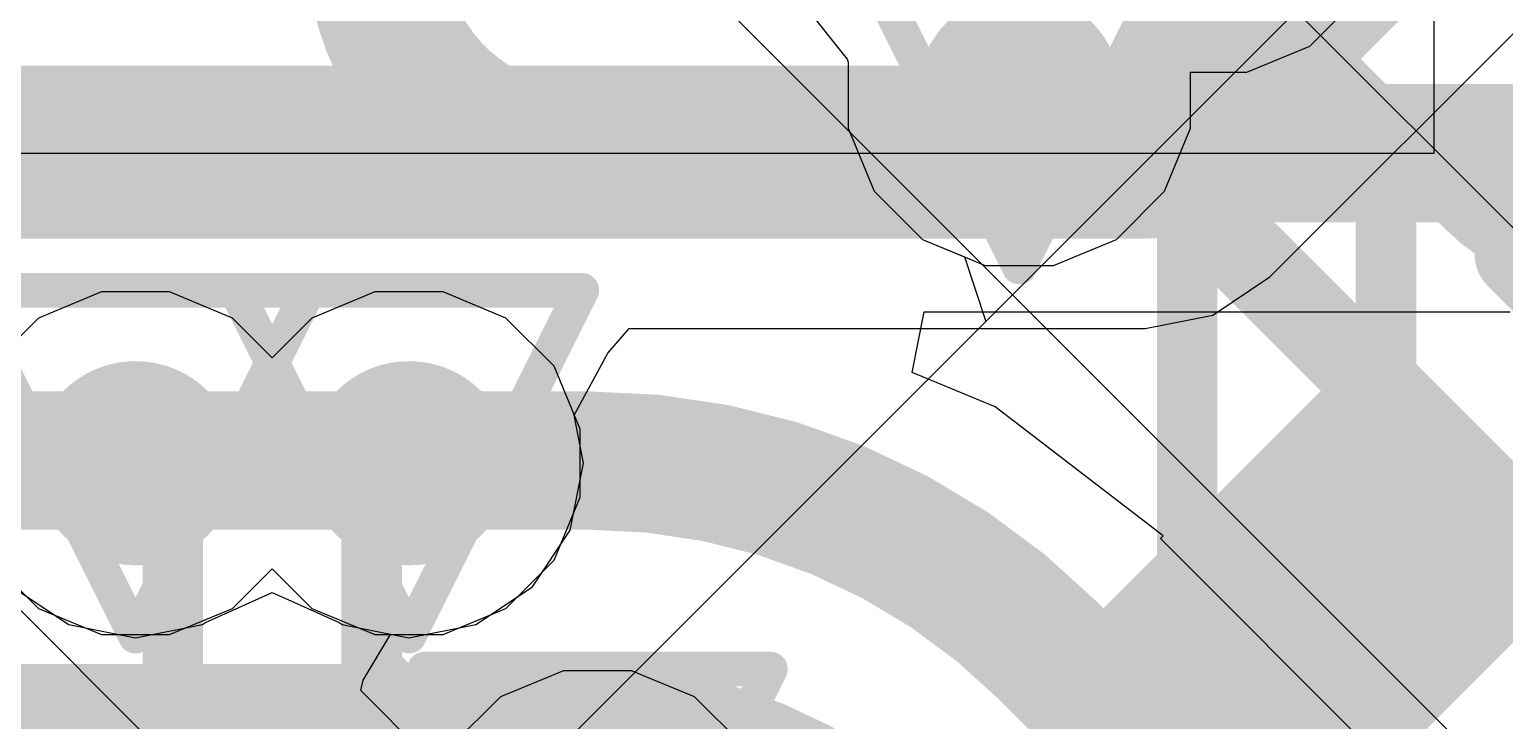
# Model space of a CAD drawing. Header units: inches. Extents: x -6 to 283, y -12 to 154.
# Drawn here: x 43.771 to 45.938, y 12.75 to 13.765 of the extents above; entities that cross this region are included whole.
import ezdxf

# ---------------------------------------------------------------- set-up
doc = ezdxf.new("R2010")
doc.units = ezdxf.units.IN
for name, color, linetype in [('Bottom Layer', 5, 'Continuous'), ('Drill Drawing', 1, 'Continuous'), ('GND-1', 16, 'Continuous'), ('GND-2', 90, 'Continuous'), ('GND-3', 216, 'Continuous'), ('PWR-1', 156, 'Continuous'), ('PWR-2', 130, 'Continuous'), ('Signal L1', 76, 'Continuous'), ('Signal L2', 6, 'Continuous'), ('Top Layer', 1, 'Continuous'), ('Top Overlay', 2, 'Continuous'), ('Top Paste', 8, 'Continuous'), ('Top Solder', 216, 'Continuous'), ('Via Holes', 16, 'Continuous')]:
    doc.layers.add(name, color=color, linetype=linetype)

# ---------------------------------------------------------------- blocks, each defined once
blk = doc.blocks.new('R___0201_119')
at = {"layer": 'Top Layer'}
for points in [[(-0.40999791, 0.18499963), (-0.13999845, 0.18499963), (-0.13999845, -0.18499963), (-0.40999791, -0.18499963)], [(0.14000099, 0.18499963), (0.41000045, 0.18499963), (0.41000045, -0.18499963), (0.14000099, -0.18499963)]]:
    blk.add_hatch(color=1, dxfattribs=at).paths.add_polyline_path(points)
at = {"layer": 'Top Paste'}
for points in [[(-0.40999791, 0.18499963), (-0.13999845, 0.18499963), (-0.13999845, -0.18499963), (-0.40999791, -0.18499963)], [(0.14000099, 0.18499963), (0.41000045, 0.18499963), (0.41000045, -0.18499963), (0.14000099, -0.18499963)]]:
    blk.add_hatch(color=8, dxfattribs=at).paths.add_polyline_path(points)
at = {"layer": 'Top Solder'}
for points in [[(-0.46499907, 0.24000079), (-0.08499729, 0.24000079), (-0.08499729, -0.24000079), (-0.46499907, -0.24000079)], [(0.08499983, 0.24000079), (0.46500161, 0.24000079), (0.46500161, -0.24000079), (0.08499983, -0.24000079)]]:
    blk.add_hatch(color=216, dxfattribs=at).paths.add_polyline_path(points)
at = {"layer": 'Top Overlay'}
for points in [[(-0.4826, 0.254, 0.127, 0.127, 0), (-0.4826, -0.254, 0.127, 0.127, 0)], [(0.4826, 0.254, 0.127, 0.127, 0), (-0.4826, 0.254, 0.127, 0.127, 0)], [(0.4826, 0.254, 0.127, 0.127, 0), (0.4826, -0.254, 0.127, 0.127, 0)], [(0.4826, -0.254, 0.127, 0.127, 0), (-0.4826, -0.254, 0.127, 0.127, 0)]]:
    blk.add_lwpolyline(points, format="xyseb", dxfattribs=at)
for points in [[(-0.51435, 0.254, 0.0635, 0.0635, 1), (-0.4508499999999999, 0.254, 0.0635, 0.0635, 1)], [(-0.51435, 0.254, 0.0635, 0.0635, 1), (-0.4508499999999999, 0.254, 0.0635, 0.0635, 1)], [(0.4508499999999999, 0.254, 0.0635, 0.0635, 1), (0.51435, 0.254, 0.0635, 0.0635, 1)], [(0.4508499999999999, 0.254, 0.0635, 0.0635, 1), (0.51435, 0.254, 0.0635, 0.0635, 1)], [(-0.51435, -0.254, 0.0635, 0.0635, 1), (-0.4508499999999999, -0.254, 0.0635, 0.0635, 1)], [(-0.51435, -0.254, 0.0635, 0.0635, 1), (-0.4508499999999999, -0.254, 0.0635, 0.0635, 1)], [(0.4508499999999999, -0.254, 0.0635, 0.0635, 1), (0.51435, -0.254, 0.0635, 0.0635, 1)], [(0.4508499999999999, -0.254, 0.0635, 0.0635, 1), (0.51435, -0.254, 0.0635, 0.0635, 1)]]:
    blk.add_lwpolyline(points, format="xyseb", close=True, dxfattribs=at)
blk = doc.blocks.new('R___0201_120')
at = {"layer": 'Top Layer'}
for points in [[(-0.40999791, 0.18499963), (-0.13999845, 0.18499963), (-0.13999845, -0.18499963), (-0.40999791, -0.18499963)], [(0.14000099, 0.18499963), (0.41000045, 0.18499963), (0.41000045, -0.18499963), (0.14000099, -0.18499963)]]:
    blk.add_hatch(color=1, dxfattribs=at).paths.add_polyline_path(points)
at = {"layer": 'Top Paste'}
for points in [[(-0.40999791, 0.18499963), (-0.13999845, 0.18499963), (-0.13999845, -0.18499963), (-0.40999791, -0.18499963)], [(0.14000099, 0.18499963), (0.41000045, 0.18499963), (0.41000045, -0.18499963), (0.14000099, -0.18499963)]]:
    blk.add_hatch(color=8, dxfattribs=at).paths.add_polyline_path(points)
at = {"layer": 'Top Solder'}
for points in [[(-0.46499907, 0.24000079), (-0.08499729, 0.24000079), (-0.08499729, -0.24000079), (-0.46499907, -0.24000079)], [(0.08499983, 0.24000079), (0.46500161, 0.24000079), (0.46500161, -0.24000079), (0.08499983, -0.24000079)]]:
    blk.add_hatch(color=216, dxfattribs=at).paths.add_polyline_path(points)
at = {"layer": 'Top Overlay'}
for points in [[(0.4826, 0.254, 0.127, 0.127, 0), (-0.4826, 0.254, 0.127, 0.127, 0)], [(-0.4826, 0.254, 0.127, 0.127, 0), (-0.4826, -0.254, 0.127, 0.127, 0)], [(0.4826, 0.254, 0.127, 0.127, 0), (0.4826, -0.254, 0.127, 0.127, 0)], [(0.4826, -0.254, 0.127, 0.127, 0), (-0.4826, -0.254, 0.127, 0.127, 0)]]:
    blk.add_lwpolyline(points, format="xyseb", dxfattribs=at)
for points in [[(-0.51435, 0.254, 0.0635, 0.0635, 1), (-0.4508499999999999, 0.254, 0.0635, 0.0635, 1)], [(-0.51435, 0.254, 0.0635, 0.0635, 1), (-0.4508499999999999, 0.254, 0.0635, 0.0635, 1)], [(0.4508499999999999, 0.254, 0.0635, 0.0635, 1), (0.51435, 0.254, 0.0635, 0.0635, 1)], [(0.4508499999999999, 0.254, 0.0635, 0.0635, 1), (0.51435, 0.254, 0.0635, 0.0635, 1)], [(-0.51435, -0.254, 0.0635, 0.0635, 1), (-0.4508499999999999, -0.254, 0.0635, 0.0635, 1)], [(-0.51435, -0.254, 0.0635, 0.0635, 1), (-0.4508499999999999, -0.254, 0.0635, 0.0635, 1)], [(0.4508499999999999, -0.254, 0.0635, 0.0635, 1), (0.51435, -0.254, 0.0635, 0.0635, 1)], [(0.4508499999999999, -0.254, 0.0635, 0.0635, 1), (0.51435, -0.254, 0.0635, 0.0635, 1)]]:
    blk.add_lwpolyline(points, format="xyseb", close=True, dxfattribs=at)

msp = doc.modelspace()

# ---------------------------------------------------------------- hatches: boundary and pattern name
at = {"layer": 'GND-1'}
h = msp.add_hatch(color=16, dxfattribs=at)
edge = h.paths.add_edge_path()
edge.add_arc((45.22507846, 13.6699371), 0.1499997, 0, 360)
at = {"layer": 'GND-2'}
h = msp.add_hatch(color=90, dxfattribs=at)
edge = h.paths.add_edge_path()
edge.add_arc((43.926887, 13.12786046), 0.1499997, 0, 360)
h = msp.add_hatch(color=90, dxfattribs=at)
edge = h.paths.add_edge_path()
edge.add_arc((44.3284864, 13.12786046), 0.1499997, 0, 360)
at = {"layer": 'GND-3'}
h = msp.add_hatch(color=216, dxfattribs=at)
edge = h.paths.add_edge_path()
edge.add_arc((43.926887, 13.12786046), 0.1499997, 0, 360)
h = msp.add_hatch(color=216, dxfattribs=at)
edge = h.paths.add_edge_path()
edge.add_arc((44.3284864, 13.12786046), 0.1499997, 0, 360)
at = {"layer": 'PWR-1'}
h = msp.add_hatch(color=156, dxfattribs=at)
edge = h.paths.add_edge_path()
edge.add_arc((43.926887, 13.12786046), 0.1499997, 0, 360)
h = msp.add_hatch(color=156, dxfattribs=at)
edge = h.paths.add_edge_path()
edge.add_arc((44.3284864, 13.12786046), 0.1499997, 0, 360)
at = {"layer": 'PWR-2'}
h = msp.add_hatch(color=130, dxfattribs=at)
edge = h.paths.add_edge_path()
edge.add_arc((43.926887, 13.12786046), 0.1499997, 0, 360)
h = msp.add_hatch(color=130, dxfattribs=at)
edge = h.paths.add_edge_path()
edge.add_arc((44.3284864, 13.12786046), 0.1499997, 0, 360)
at = {"layer": 'Signal L1'}
h = msp.add_hatch(color=76, dxfattribs=at)
edge = h.paths.add_edge_path()
edge.add_arc((45.22507846, 13.6699371), 0.1499997, 0, 360)
h = msp.add_hatch(color=76, dxfattribs=at)
edge = h.paths.add_edge_path()
edge.add_arc((43.926887, 13.12786046), 0.1499997, 0, 360)
h = msp.add_hatch(color=76, dxfattribs=at)
edge = h.paths.add_edge_path()
edge.add_arc((44.3284864, 13.12786046), 0.1499997, 0, 360)
at = {"layer": 'Signal L2'}
h = msp.add_hatch(color=6, dxfattribs=at)
edge = h.paths.add_edge_path()
edge.add_arc((43.926887, 13.12786046), 0.1499997, 0, 360)
h = msp.add_hatch(color=6, dxfattribs=at)
edge = h.paths.add_edge_path()
edge.add_arc((44.3284864, 13.12786046), 0.1499997, 0, 360)
at = {"layer": 'Top Layer'}
h = msp.add_hatch(color=1, dxfattribs=at)
edge = h.paths.add_edge_path()
edge.add_arc((45.22507846, 13.6699371), 0.1499997, 0, 360)
at = {"layer": 'Via Holes'}
h = msp.add_hatch(color=7, dxfattribs=at)
edge = h.paths.add_edge_path()
edge.add_arc((45.22507846, 13.6699371), 0.07499858, 0, 360)
h = msp.add_hatch(color=7, dxfattribs=at)
edge = h.paths.add_edge_path()
edge.add_arc((43.926887, 13.12786046), 0.07499858, 0, 360)
h = msp.add_hatch(color=7, dxfattribs=at)
edge = h.paths.add_edge_path()
edge.add_arc((44.3284864, 13.12786046), 0.07499858, 0, 360)

# ---------------------------------------------------------------- linework, layer by layer
at = {"layer": 'Bottom Layer'}
for p, q in [((45.83461496, 13.58310974), (45.83461496, 15.00005636)), ((42.7814359, 13.58310974), (45.83461496, 13.58310974)), ((45.06776102, 13.26113172), (45.08544449999999, 13.35003172)), ((45.08544449999999, 13.35003172), (45.94592792, 13.35003172)), ((45.18931525999999, 13.2107813), (45.06776102, 13.26113172)), ((45.43631756, 13.02124904), (45.18931525999999, 13.2107813)), ((45.4322688, 13.01720028), (45.43631756, 13.02124904)), ((46.87842796, 11.5710462), (45.4322688, 13.01720028))]:
    msp.add_line(p, q, dxfattribs=at)
for points in [[(44.5258698, 13.58610948, 0.2032, 0.2032, -0.3626375429827585), (44.28123478, 13.87829076, 0.2032, 0.2032, 0)], [(44.5258698, 13.58610948, 0.2032, 0.2032, 0), (44.56074399999999, 13.58310974, 0.2032, 0.2032, 0)], [(44.56074399999999, 13.58310974, 0.2032, 0.2032, 0), (45.94592792, 13.58310974, 0.2032, 0.2032, 0)], [(45.94592792, 13.58310974, 0.2032, 0.2032, -0.198912367379658), (46.51915766, 13.34567054, 0.2032, 0.2032, 0)], [(43.62563538, 13.1317619, 0.2032, 0.2032, 0), (44.59299438, 13.1317619, 0.2032, 0.2032, 0)], [(44.59299438, 13.1317619, 0.2032, 0.2032, -0.198912367379658), (45.26745836, 12.85238984, 0.2032, 0.2032, 0)], [(45.26745836, 12.85238984, 0.2032, 0.2032, 0), (46.71361752, 11.40623322, 0.2032, 0.2032, 0)], [(42.91201221999999, 12.74401566, 0.1778, 0.1778, 0), (44.58375132, 12.74401566, 0.1778, 0.1778, 0)], [(44.58375132, 12.74401566, 0.1778, 0.1778, -0.1983745397232488), (45.06631576, 12.5447171, 0.1778, 0.1778, 0)]]:
    msp.add_lwpolyline(points, format="xyseb", dxfattribs=at)
for points in [[(44.4750698, 13.58610948, 0.1016, 0.1016, 1), (44.5766698, 13.58610948, 0.1016, 0.1016, 1)], [(44.4750698, 13.58610948, 0.1016, 0.1016, 1), (44.5766698, 13.58610948, 0.1016, 0.1016, 1)], [(44.509944, 13.58310974, 0.1016, 0.1016, 1), (44.61154399999999, 13.58310974, 0.1016, 0.1016, 1)], [(44.509944, 13.58310974, 0.1016, 0.1016, 1), (44.61154399999999, 13.58310974, 0.1016, 0.1016, 1)], [(45.89512792, 13.58310974, 0.1016, 0.1016, 1), (45.99672792, 13.58310974, 0.1016, 0.1016, 1)], [(45.89512792, 13.58310974, 0.1016, 0.1016, 1), (45.99672792, 13.58310974, 0.1016, 0.1016, 1)], [(44.54219438, 13.1317619, 0.1016, 0.1016, 1), (44.64379438, 13.1317619, 0.1016, 0.1016, 1)], [(44.54219438, 13.1317619, 0.1016, 0.1016, 1), (44.64379438, 13.1317619, 0.1016, 0.1016, 1)], [(45.21665836, 12.85238984, 0.1016, 0.1016, 1), (45.31825836, 12.85238984, 0.1016, 0.1016, 1)], [(45.21665836, 12.85238984, 0.1016, 0.1016, 1), (45.31825836, 12.85238984, 0.1016, 0.1016, 1)], [(44.53930132, 12.74401566, 0.08889999999999999, 0.08889999999999999, 1), (44.62820132, 12.74401566, 0.08889999999999999, 0.08889999999999999, 1)], [(44.53930132, 12.74401566, 0.08889999999999999, 0.08889999999999999, 1), (44.62820132, 12.74401566, 0.08889999999999999, 0.08889999999999999, 1)]]:
    msp.add_lwpolyline(points, format="xyseb", close=True, dxfattribs=at)
at = {"layer": 'Drill Drawing'}
for points in [[(45.255053, 14.20791164, 0.0508, 0.0508, 0), (45.509053, 13.69991164, 0.0508, 0.0508, 0)], [(45.509053, 13.69991164, 0.0508, 0.0508, 0), (45.763053, 14.20791164, 0.0508, 0.0508, 0)], [(44.97107846, 13.9239371, 0.0508, 0.0508, 0), (45.22507846, 13.4159371, 0.0508, 0.0508, 0)], [(45.22507846, 13.4159371, 0.0508, 0.0508, 0), (45.47907846, 13.9239371, 0.0508, 0.0508, 0)], [(43.672887, 13.38186046, 0.0508, 0.0508, 0), (44.180887, 13.38186046, 0.0508, 0.0508, 0)], [(43.672887, 13.38186046, 0.0508, 0.0508, 0), (43.926887, 12.87386046, 0.0508, 0.0508, 0)], [(43.926887, 12.87386046, 0.0508, 0.0508, 0), (44.180887, 13.38186046, 0.0508, 0.0508, 0)], [(44.0744864, 13.38186046, 0.0508, 0.0508, 0), (44.5824864, 13.38186046, 0.0508, 0.0508, 0)], [(44.0744864, 13.38186046, 0.0508, 0.0508, 0), (44.3284864, 12.87386046, 0.0508, 0.0508, 0)], [(44.3284864, 12.87386046, 0.0508, 0.0508, 0), (44.5824864, 13.38186046, 0.0508, 0.0508, 0)], [(44.35138704, 12.8255776, 0.0508, 0.0508, 0), (44.85938704, 12.8255776, 0.0508, 0.0508, 0)], [(44.35138704, 12.8255776, 0.0508, 0.0508, 0), (44.60538704, 12.3175776, 0.0508, 0.0508, 0)], [(44.60538704, 12.3175776, 0.0508, 0.0508, 0), (44.85938704, 12.8255776, 0.0508, 0.0508, 0)]]:
    msp.add_lwpolyline(points, format="xyseb", dxfattribs=at)
for points in [[(45.496353, 13.69991164, 0.0254, 0.0254, 1), (45.521753, 13.69991164, 0.0254, 0.0254, 1)], [(45.496353, 13.69991164, 0.0254, 0.0254, 1), (45.521753, 13.69991164, 0.0254, 0.0254, 1)], [(45.21237846, 13.4159371, 0.0254, 0.0254, 1), (45.23777845999999, 13.4159371, 0.0254, 0.0254, 1)], [(45.21237846, 13.4159371, 0.0254, 0.0254, 1), (45.23777845999999, 13.4159371, 0.0254, 0.0254, 1)], [(44.0617864, 13.38186046, 0.0254, 0.0254, 1), (44.0871864, 13.38186046, 0.0254, 0.0254, 1)], [(44.0617864, 13.38186046, 0.0254, 0.0254, 1), (44.0871864, 13.38186046, 0.0254, 0.0254, 1)], [(44.168187, 13.38186046, 0.0254, 0.0254, 1), (44.193587, 13.38186046, 0.0254, 0.0254, 1)], [(44.168187, 13.38186046, 0.0254, 0.0254, 1), (44.193587, 13.38186046, 0.0254, 0.0254, 1)], [(44.5697864, 13.38186046, 0.0254, 0.0254, 1), (44.5951864, 13.38186046, 0.0254, 0.0254, 1)], [(44.5697864, 13.38186046, 0.0254, 0.0254, 1), (44.5951864, 13.38186046, 0.0254, 0.0254, 1)], [(43.914187, 12.87386046, 0.0254, 0.0254, 1), (43.939587, 12.87386046, 0.0254, 0.0254, 1)], [(43.914187, 12.87386046, 0.0254, 0.0254, 1), (43.939587, 12.87386046, 0.0254, 0.0254, 1)], [(44.31578639999999, 12.87386046, 0.0254, 0.0254, 1), (44.3411864, 12.87386046, 0.0254, 0.0254, 1)], [(44.31578639999999, 12.87386046, 0.0254, 0.0254, 1), (44.3411864, 12.87386046, 0.0254, 0.0254, 1)], [(44.33868704, 12.8255776, 0.0254, 0.0254, 1), (44.36408703999999, 12.8255776, 0.0254, 0.0254, 1)], [(44.33868704, 12.8255776, 0.0254, 0.0254, 1), (44.36408703999999, 12.8255776, 0.0254, 0.0254, 1)], [(44.84668703999999, 12.8255776, 0.0254, 0.0254, 1), (44.87208704, 12.8255776, 0.0254, 0.0254, 1)], [(44.84668703999999, 12.8255776, 0.0254, 0.0254, 1), (44.87208704, 12.8255776, 0.0254, 0.0254, 1)]]:
    msp.add_lwpolyline(points, format="xyseb", close=True, dxfattribs=at)
at = {"layer": 'GND-1'}
for p, q in [((45.6515724, 13.74061514), (45.7223495, 13.81139224)), ((44.91010322, 13.79929422), (44.9722875, 13.72147116)), ((45.55909862, 13.70231194), (45.6515724, 13.74061514)), ((44.9722875, 13.72147116), (44.97347876, 13.71716078)), ((44.97347876, 13.71716078), (44.97347876, 13.61989148)), ((45.47667816, 13.61989148), (45.47667816, 13.70231194)), ((45.47667816, 13.70231194), (45.55909862, 13.70231194)), ((44.97347876, 13.61989148), (45.01178195999999, 13.5274177)), ((45.43837496, 13.5274177), (45.47667816, 13.61989148)), ((45.01178195999999, 13.5274177), (45.08255905999999, 13.4566406)), ((45.36759786, 13.4566406), (45.43837496, 13.5274177)), ((45.08255905999999, 13.4566406), (45.17503284, 13.4183374)), ((45.27512408, 13.4183374), (45.36759786, 13.4566406)), ((45.17503284, 13.4183374), (45.27512408, 13.4183374)), ((44.55534142, 12.8231773), (44.46286764, 12.7848741)), ((44.65543266, 12.8231773), (44.55534142, 12.8231773)), ((44.74790644, 12.7848741), (44.65543266, 12.8231773)), ((44.46286764, 12.7848741), (44.39209054, 12.714097)), ((44.81868353999999, 12.714097), (44.74790644, 12.7848741))]:
    msp.add_line(p, q, dxfattribs=at)
at = {"layer": 'GND-2'}
for p, q in [((43.87684138, 13.37946016), (43.7843676, 13.34115696)), ((43.97693262, 13.37946016), (43.87684138, 13.37946016)), ((44.0694064, 13.34115696), (43.97693262, 13.37946016)), ((44.27844078, 13.37946016), (44.185967, 13.34115696)), ((44.37853202, 13.37946016), (44.27844078, 13.37946016)), ((44.47100579999999, 13.34115696), (44.37853202, 13.37946016)), ((43.7843676, 13.34115696), (43.7135905, 13.27037986)), ((44.1276867, 13.28287666), (44.0694064, 13.34115696)), ((44.185967, 13.34115696), (44.1276867, 13.28287666)), ((44.54178289999999, 13.27037986), (44.47100579999999, 13.34115696)), ((44.5800861, 13.17790608), (44.54178289999999, 13.27037986)), ((44.5800861, 13.07781484), (44.5800861, 13.17790608)), ((44.54178289999999, 12.98534106), (44.5800861, 13.07781484)), ((43.7135905, 12.98534106), (43.7843676, 12.91456396)), ((44.47100579999999, 12.91456396), (44.54178289999999, 12.98534106)), ((44.0694064, 12.91456396), (44.1276867, 12.97284426)), ((44.1276867, 12.97284426), (44.185967, 12.91456396)), ((43.7843676, 12.91456396), (43.87684138, 12.87626076)), ((43.97693262, 12.87626076), (44.0694064, 12.91456396)), ((44.185967, 12.91456396), (44.27844078, 12.87626076)), ((44.37853202, 12.87626076), (44.47100579999999, 12.91456396)), ((43.87684138, 12.87626076), (43.97693262, 12.87626076)), ((44.27844078, 12.87626076), (44.37853202, 12.87626076))]:
    msp.add_line(p, q, dxfattribs=at)
at = {"layer": 'GND-3'}
for p, q in [((43.87684138, 13.37946016), (43.7843676, 13.34115696)), ((43.97693262, 13.37946016), (43.87684138, 13.37946016)), ((44.0694064, 13.34115696), (43.97693262, 13.37946016)), ((44.27844078, 13.37946016), (44.185967, 13.34115696)), ((44.37853202, 13.37946016), (44.27844078, 13.37946016)), ((44.47100579999999, 13.34115696), (44.37853202, 13.37946016)), ((43.7843676, 13.34115696), (43.7135905, 13.27037986)), ((44.1276867, 13.28287666), (44.0694064, 13.34115696)), ((44.185967, 13.34115696), (44.1276867, 13.28287666)), ((44.54178289999999, 13.27037986), (44.47100579999999, 13.34115696)), ((44.5800861, 13.17790608), (44.54178289999999, 13.27037986)), ((44.5800861, 13.07781484), (44.5800861, 13.17790608)), ((44.54178289999999, 12.98534106), (44.5800861, 13.07781484)), ((43.7135905, 12.98534106), (43.7843676, 12.91456396)), ((44.47100579999999, 12.91456396), (44.54178289999999, 12.98534106)), ((44.0694064, 12.91456396), (44.1276867, 12.97284426)), ((44.1276867, 12.97284426), (44.185967, 12.91456396)), ((43.7843676, 12.91456396), (43.87684138, 12.87626076)), ((43.97693262, 12.87626076), (44.0694064, 12.91456396)), ((44.185967, 12.91456396), (44.27844078, 12.87626076)), ((44.37853202, 12.87626076), (44.47100579999999, 12.91456396)), ((43.87684138, 12.87626076), (43.97693262, 12.87626076)), ((44.27844078, 12.87626076), (44.37853202, 12.87626076))]:
    msp.add_line(p, q, dxfattribs=at)
at = {"layer": 'PWR-1'}
for p, q in [((45.59317272, 13.40144894), (46.06913062, 13.87740684)), ((45.5091546, 13.34530986), (45.59317272, 13.40144894)), ((44.62039082, 13.28943494), (44.65170394, 13.32559692)), ((44.65170394, 13.32559692), (45.41004888, 13.32559692)), ((45.41004888, 13.32559692), (45.5091546, 13.34530986)), ((44.57094463999999, 13.19859438), (44.62039082, 13.28943494)), ((44.58501624, 13.12786046), (44.57094463999999, 13.19859438)), ((44.56548872, 13.029692), (44.58501624, 13.12786046)), ((44.5098805, 12.94646636), (44.56548872, 13.029692)), ((43.7454929, 12.94646636), (43.82871854, 12.89085814)), ((44.0295157, 12.89383756), (44.1276867, 12.93777956)), ((44.1276867, 12.93777956), (44.2258577, 12.89383756)), ((44.42665486, 12.89085814), (44.5098805, 12.94646636)), ((44.02505546, 12.89085814), (44.0295157, 12.89383756)), ((44.2258577, 12.89383756), (44.23031794, 12.89085814)), ((43.82871854, 12.89085814), (43.926887, 12.87133062)), ((43.926887, 12.87133062), (44.02505546, 12.89085814)), ((44.23031794, 12.89085814), (44.3284864, 12.87133062)), ((44.3284864, 12.87133062), (44.42665486, 12.89085814))]:
    msp.add_line(p, q, dxfattribs=at)
for points in [[(43.13823732, 14.10089382, 0.254, 0.254, 0), (43.65455836, 13.58457278, 0.254, 0.254, 0)], [(45.41004888, 13.58457278, 0.254, 0.254, 0), (45.88600678, 14.06053068, 0.254, 0.254, 0)], [(43.65455836, 13.58457278, 0.254, 0.254, 0), (45.41004888, 13.58457278, 0.254, 0.254, 0)]]:
    msp.add_lwpolyline(points, format="xyseb", dxfattribs=at)
for points in [[(43.59105836, 13.58457278, 0.127, 0.127, 1), (43.71805835999999, 13.58457278, 0.127, 0.127, 1)], [(43.59105836, 13.58457278, 0.127, 0.127, 1), (43.71805835999999, 13.58457278, 0.127, 0.127, 1)], [(45.34654888, 13.58457278, 0.127, 0.127, 1), (45.47354888, 13.58457278, 0.127, 0.127, 1)], [(45.34654888, 13.58457278, 0.127, 0.127, 1), (45.47354888, 13.58457278, 0.127, 0.127, 1)]]:
    msp.add_lwpolyline(points, format="xyseb", close=True, dxfattribs=at)
at = {"layer": 'PWR-2'}
for p, q in [((48.69309032, 10.73058814), (43.31289026, 16.1107882)), ((42.38568612, 14.28406846), (47.31505142, 9.35470062)), ((44.76344616, 13.82719612), (49.19578679999999, 9.39483262)), ((43.87684138, 13.37946016), (43.7843676, 13.34115696)), ((43.97693262, 13.37946016), (43.87684138, 13.37946016)), ((44.0694064, 13.34115696), (43.97693262, 13.37946016)), ((44.27844078, 13.37946016), (44.185967, 13.34115696)), ((44.37853202, 13.37946016), (44.27844078, 13.37946016)), ((44.47100579999999, 13.34115696), (44.37853202, 13.37946016)), ((43.7843676, 13.34115696), (43.74746902, 13.30425838)), ((44.1276867, 13.28287666), (44.0694064, 13.34115696)), ((44.185967, 13.34115696), (44.1276867, 13.28287666)), ((44.54178289999999, 13.27037986), (44.47100579999999, 13.34115696)), ((44.5800861, 13.17790608), (44.54178289999999, 13.27037986)), ((44.5800861, 13.07781484), (44.5800861, 13.17790608)), ((44.54178289999999, 12.98534106), (44.5800861, 13.07781484)), ((44.47100579999999, 12.91456396), (44.54178289999999, 12.98534106)), ((44.37853202, 12.87626076), (44.47100579999999, 12.91456396)), ((44.26139992, 12.8091057), (44.30118902, 12.87626076)), ((44.30118902, 12.87626076), (44.37853202, 12.87626076)), ((44.25760008, 12.79412732), (44.26139992, 12.8091057)), ((44.82846508, 12.22325724), (44.25760008, 12.79412732))]:
    msp.add_line(p, q, dxfattribs=at)
msp.add_lwpolyline([(44.89080176, 14.10089382, 0.127, 0.127, 0), (48.09268258, 10.899013, 0.127, 0.127, 0)], format="xyseb", dxfattribs=at)
at = {"layer": 'Signal L1'}
for points in [[(45.5638027, 13.82173258, 0.08889999999999999, 0.08889999999999999, 0), (45.76369054, 13.62184474, 0.08889999999999999, 0.08889999999999999, 0)], [(45.22507846, 13.6699371, 0.08889999999999999, 0.08889999999999999, 0), (45.26759806, 13.6699371, 0.08889999999999999, 0.08889999999999999, 0)], [(45.26759806, 13.6699371, 0.08889999999999999, 0.08889999999999999, 0), (45.30250782, 13.6699371, 0.08889999999999999, 0.08889999999999999, 0)], [(45.26759806, 13.6699371, 0.08889999999999999, 0.08889999999999999, -0.04545729797145342), (45.28366356, 13.66847406, 0.08889999999999999, 0.08889999999999999, 0)], [(45.28366356, 13.66847406, 0.08889999999999999, 0.08889999999999999, -0.1725616494509523), (45.3352789, 13.63868494, 0.08889999999999999, 0.08889999999999999, 0)], [(45.35705178, 13.6153906, 0.08889999999999999, 0.08889999999999999, -0.01664523648976244), (45.33528398, 13.63868748, 0.08889999999999999, 0.08889999999999999, 0)], [(45.35705178, 13.6153906, 0.08889999999999999, 0.08889999999999999, 0), (45.42341944, 13.54902294, 0.08889999999999999, 0.08889999999999999, 0)], [(45.76369054, 12.31214962, 0.08889999999999999, 0.08889999999999999, 0), (45.76369054, 13.62184474, 0.08889999999999999, 0.08889999999999999, 0)], [(45.42341944, 13.54902548, 0.08889999999999999, 0.08889999999999999, 0), (45.47159053999999, 13.50085438, 0.08889999999999999, 0.08889999999999999, 0)], [(45.47159053999999, 12.43313998, 0.08889999999999999, 0.08889999999999999, 0), (45.47159053999999, 13.50085438, 0.08889999999999999, 0.08889999999999999, 0)], [(43.926887, 13.12786046, 0.08889999999999999, 0.08889999999999999, 0), (43.9816367, 13.12786046, 0.08889999999999999, 0.08889999999999999, 0)], [(43.9816367, 12.70480822, 0.08889999999999999, 0.08889999999999999, 0), (43.9816367, 13.12786046, 0.08889999999999999, 0.08889999999999999, 0)], [(44.27373669999999, 12.82579858, 0.08889999999999999, 0.08889999999999999, 0), (44.27373669999999, 13.12786046, 0.08889999999999999, 0.08889999999999999, 0)], [(44.27373669999999, 13.12786046, 0.08889999999999999, 0.08889999999999999, 0), (44.3284864, 13.12786046, 0.08889999999999999, 0.08889999999999999, 0)], [(44.27373669999999, 12.82579858, 0.08889999999999999, 0.08889999999999999, 0), (44.56667236, 12.53286292, 0.08889999999999999, 0.08889999999999999, 0)]]:
    msp.add_lwpolyline(points, format="xyseb", dxfattribs=at)
for points in [[(45.20285346, 13.6699371, 0.04445, 0.04445, 1), (45.24730346, 13.6699371, 0.04445, 0.04445, 1)], [(45.24537306, 13.6699371, 0.04445, 0.04445, 1), (45.28982306, 13.6699371, 0.04445, 0.04445, 1)], [(45.24537306, 13.6699371, 0.04445, 0.04445, 1), (45.28982306, 13.6699371, 0.04445, 0.04445, 1)], [(45.24537306, 13.6699371, 0.04445, 0.04445, 1), (45.28982306, 13.6699371, 0.04445, 0.04445, 1)], [(45.26143856, 13.66847406, 0.04445, 0.04445, 1), (45.30588856, 13.66847406, 0.04445, 0.04445, 1)], [(45.26143856, 13.66847406, 0.04445, 0.04445, 1), (45.30588856, 13.66847406, 0.04445, 0.04445, 1)], [(45.28028282, 13.6699371, 0.04445, 0.04445, 1), (45.32473281999999, 13.6699371, 0.04445, 0.04445, 1)], [(45.31305389999999, 13.63868494, 0.04445, 0.04445, 1), (45.3575039, 13.63868494, 0.04445, 0.04445, 1)], [(45.31305898, 13.63868748, 0.04445, 0.04445, 1), (45.35750898, 13.63868748, 0.04445, 0.04445, 1)], [(45.33482677999999, 13.6153906, 0.04445, 0.04445, 1), (45.37927678, 13.6153906, 0.04445, 0.04445, 1)], [(45.33482677999999, 13.6153906, 0.04445, 0.04445, 1), (45.37927678, 13.6153906, 0.04445, 0.04445, 1)], [(45.74146554, 13.62184474, 0.04445, 0.04445, 1), (45.78591554, 13.62184474, 0.04445, 0.04445, 1)], [(45.74146554, 13.62184474, 0.04445, 0.04445, 1), (45.78591554, 13.62184474, 0.04445, 0.04445, 1)], [(45.40119444, 13.54902548, 0.04445, 0.04445, 1), (45.44564444, 13.54902548, 0.04445, 0.04445, 1)], [(45.40119444, 13.54902294, 0.04445, 0.04445, 1), (45.44564444, 13.54902294, 0.04445, 0.04445, 1)], [(45.44936554, 13.50085438, 0.04445, 0.04445, 1), (45.49381553999999, 13.50085438, 0.04445, 0.04445, 1)], [(45.44936554, 13.50085438, 0.04445, 0.04445, 1), (45.49381553999999, 13.50085438, 0.04445, 0.04445, 1)], [(43.90466199999999, 13.12786046, 0.04445, 0.04445, 1), (43.949112, 13.12786046, 0.04445, 0.04445, 1)], [(43.9594117, 13.12786046, 0.04445, 0.04445, 1), (44.00386169999999, 13.12786046, 0.04445, 0.04445, 1)], [(43.9594117, 13.12786046, 0.04445, 0.04445, 1), (44.00386169999999, 13.12786046, 0.04445, 0.04445, 1)], [(44.25151169999999, 13.12786046, 0.04445, 0.04445, 1), (44.2959617, 13.12786046, 0.04445, 0.04445, 1)], [(44.25151169999999, 13.12786046, 0.04445, 0.04445, 1), (44.2959617, 13.12786046, 0.04445, 0.04445, 1)], [(44.3062614, 13.12786046, 0.04445, 0.04445, 1), (44.3507114, 13.12786046, 0.04445, 0.04445, 1)], [(44.25151169999999, 12.82579858, 0.04445, 0.04445, 1), (44.2959617, 12.82579858, 0.04445, 0.04445, 1)], [(44.25151169999999, 12.82579858, 0.04445, 0.04445, 1), (44.2959617, 12.82579858, 0.04445, 0.04445, 1)]]:
    msp.add_lwpolyline(points, format="xyseb", close=True, dxfattribs=at)
at = {"layer": 'Signal L2'}
for points in [[(43.926887, 13.12786046, 0.08889999999999999, 0.08889999999999999, 0), (43.9816367, 13.12786046, 0.08889999999999999, 0.08889999999999999, 0)], [(43.9816367, 10.5236899, 0.08889999999999999, 0.08889999999999999, 0), (43.9816367, 13.12786046, 0.08889999999999999, 0.08889999999999999, 0)], [(44.27373669999999, 10.40269954, 0.08889999999999999, 0.08889999999999999, 0), (44.27373669999999, 13.12786046, 0.08889999999999999, 0.08889999999999999, 0)], [(44.27373669999999, 13.12786046, 0.08889999999999999, 0.08889999999999999, 0), (44.3284864, 13.12786046, 0.08889999999999999, 0.08889999999999999, 0)]]:
    msp.add_lwpolyline(points, format="xyseb", dxfattribs=at)
for points in [[(43.90466199999999, 13.12786046, 0.04445, 0.04445, 1), (43.949112, 13.12786046, 0.04445, 0.04445, 1)], [(43.9594117, 13.12786046, 0.04445, 0.04445, 1), (44.00386169999999, 13.12786046, 0.04445, 0.04445, 1)], [(43.9594117, 13.12786046, 0.04445, 0.04445, 1), (44.00386169999999, 13.12786046, 0.04445, 0.04445, 1)], [(44.25151169999999, 13.12786046, 0.04445, 0.04445, 1), (44.2959617, 13.12786046, 0.04445, 0.04445, 1)], [(44.25151169999999, 13.12786046, 0.04445, 0.04445, 1), (44.2959617, 13.12786046, 0.04445, 0.04445, 1)], [(44.3062614, 13.12786046, 0.04445, 0.04445, 1), (44.3507114, 13.12786046, 0.04445, 0.04445, 1)]]:
    msp.add_lwpolyline(points, format="xyseb", close=True, dxfattribs=at)
at = {"layer": 'Top Layer'}
for p, q in [((46.09576251999999, 14.256258), (41.02593014, 9.18642562)), ((44.91010322, 13.79929422), (44.9722875, 13.72147116)), ((44.9722875, 13.72147116), (44.97347876, 13.71716078)), ((44.97347876, 13.71716078), (44.97347876, 13.61989148)), ((44.97347876, 13.61989148), (45.01178195999999, 13.5274177)), ((45.01178195999999, 13.5274177), (45.08255905999999, 13.4566406)), ((45.08255905999999, 13.4566406), (45.14468745999999, 13.43090786)), ((45.14468745999999, 13.43090786), (45.17570848, 13.33620396)), ((45.17570848, 13.33620396), (44.66055838, 12.82105386)), ((44.55534142, 12.8231773), (44.46286764, 12.7848741)), ((44.65543266, 12.8231773), (44.55534142, 12.8231773)), ((44.66055838, 12.82105386), (44.65543266, 12.8231773)), ((44.46286764, 12.7848741), (44.39209054, 12.714097))]:
    msp.add_line(p, q, dxfattribs=at)
for points in [[(45.47033578, 13.91519442, 0.08889999999999999, 0.08889999999999999, 0), (45.76958587999999, 13.61594178, 0.08889999999999999, 0.08889999999999999, 0)], [(45.22507846, 13.6699371, 0.08889999999999999, 0.08889999999999999, 0), (45.26379059999999, 13.70864924, 0.08889999999999999, 0.08889999999999999, 0)], [(45.26379059999999, 13.70864924, 0.08889999999999999, 0.08889999999999999, 0), (45.5630407, 13.4093966, 0.08889999999999999, 0.08889999999999999, 0)], [(45.76958842, 13.61594432, 0.08889999999999999, 0.08889999999999999, 0), (45.88464534, 13.5008874, 0.08889999999999999, 0.08889999999999999, 0)], [(46.05756346, 13.42936862, 0.08889999999999999, 0.08889999999999999, -0.1986397128665481), (45.88464534, 13.5008874, 0.08889999999999999, 0.08889999999999999, 0)], [(45.56304324, 13.40939914, 0.08889999999999999, 0.08889999999999999, 0), (45.69430536, 13.27813702, 0.08889999999999999, 0.08889999999999999, 0)], [(45.69430536, 13.27813702, 0.08889999999999999, 0.08889999999999999, -0.0003210316027573917), (45.69448062, 13.27796176, 0.08889999999999999, 0.08889999999999999, 0)], [(45.69448062, 13.27796176, 0.08889999999999999, 0.08889999999999999, -0.1985786551087216), (45.75083814, 13.1416552, 0.08889999999999999, 0.08889999999999999, 0)], [(45.75083814, 13.06170616, 0.08889999999999999, 0.08889999999999999, 0), (45.75083814, 13.1416552, 0.08889999999999999, 0.08889999999999999, 0)], [(45.71233936, 13.02320738, 0.08889999999999999, 0.08889999999999999, 0), (45.75083814, 13.06170616, 0.08889999999999999, 0.08889999999999999, 0)], [(45.71233936, 12.8951482, 0.08889999999999999, 0.08889999999999999, 0), (45.71233936, 13.02320738, 0.08889999999999999, 0.08889999999999999, 0)]]:
    msp.add_lwpolyline(points, format="xyseb", dxfattribs=at)
for points in [[(45.24156559999999, 13.70864924, 0.04445, 0.04445, 1), (45.2860156, 13.70864924, 0.04445, 0.04445, 1)], [(45.24156559999999, 13.70864924, 0.04445, 0.04445, 1), (45.2860156, 13.70864924, 0.04445, 0.04445, 1)], [(45.20285346, 13.6699371, 0.04445, 0.04445, 1), (45.24730346, 13.6699371, 0.04445, 0.04445, 1)], [(45.74736088, 13.61594178, 0.04445, 0.04445, 1), (45.79181088, 13.61594178, 0.04445, 0.04445, 1)], [(45.74736342, 13.61594432, 0.04445, 0.04445, 1), (45.79181342, 13.61594432, 0.04445, 0.04445, 1)], [(45.86242034, 13.5008874, 0.04445, 0.04445, 1), (45.90687034, 13.5008874, 0.04445, 0.04445, 1)], [(45.86242034, 13.5008874, 0.04445, 0.04445, 1), (45.90687034, 13.5008874, 0.04445, 0.04445, 1)], [(45.5408157, 13.4093966, 0.04445, 0.04445, 1), (45.5852657, 13.4093966, 0.04445, 0.04445, 1)], [(45.54081823999999, 13.40939914, 0.04445, 0.04445, 1), (45.58526824, 13.40939914, 0.04445, 0.04445, 1)], [(45.67208036, 13.27813702, 0.04445, 0.04445, 1), (45.71653036, 13.27813702, 0.04445, 0.04445, 1)], [(45.67208036, 13.27813702, 0.04445, 0.04445, 1), (45.71653036, 13.27813702, 0.04445, 0.04445, 1)], [(45.67225561999999, 13.27796176, 0.04445, 0.04445, 1), (45.71670562, 13.27796176, 0.04445, 0.04445, 1)], [(45.67225561999999, 13.27796176, 0.04445, 0.04445, 1), (45.71670562, 13.27796176, 0.04445, 0.04445, 1)], [(45.72861314, 13.1416552, 0.04445, 0.04445, 1), (45.77306314, 13.1416552, 0.04445, 0.04445, 1)], [(45.72861314, 13.1416552, 0.04445, 0.04445, 1), (45.77306314, 13.1416552, 0.04445, 0.04445, 1)], [(45.72861314, 13.06170616, 0.04445, 0.04445, 1), (45.77306314, 13.06170616, 0.04445, 0.04445, 1)], [(45.72861314, 13.06170616, 0.04445, 0.04445, 1), (45.77306314, 13.06170616, 0.04445, 0.04445, 1)], [(45.69011436, 13.02320738, 0.04445, 0.04445, 1), (45.73456436, 13.02320738, 0.04445, 0.04445, 1)], [(45.69011436, 13.02320738, 0.04445, 0.04445, 1), (45.73456436, 13.02320738, 0.04445, 0.04445, 1)], [(45.69011436, 12.8951482, 0.04445, 0.04445, 1), (45.73456436, 12.8951482, 0.04445, 0.04445, 1)]]:
    msp.add_lwpolyline(points, format="xyseb", close=True, dxfattribs=at)

# ---------------------------------------------------------------- block references
at = {"rotation": 135}
for name, p in [('R___0201_119', (46.47829414, 13.27219342)), ('R___0201_120', (45.90679414, 12.70069342))]:
    msp.add_blockref(name, p, dxfattribs=at)

doc.saveas('drawing.dxf')
